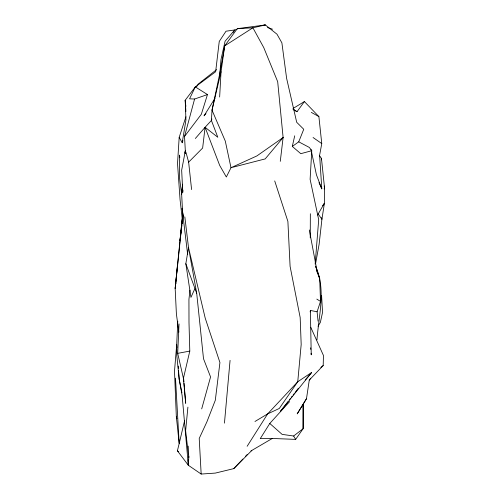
<?xml version="1.0" encoding="UTF-8"?>
<svg xmlns="http://www.w3.org/2000/svg" width="499" height="499" viewBox="0 0 499 499"><rect width="100%" height="100%" fill="white"/><g stroke="black" fill="none" stroke-linecap="round" stroke-linejoin="round"><path stroke-width="0.75" d="M310.253 237.817L310.347 213.74M303.467 403.435L303.124 428.685L295.645 439.388L272.286 438.459L260.26 438.633L269.784 423.464L289.645 401.583M306.48 398.72L297.248 413.802L306.48 398.72L309.274 380.095L323.196 365.549L323.446 355.488L310.734 327.225M177.775 321.188L176.702 344.503L174.507 371.169L176.322 416.503L179.191 443.53L177.401 450.803L188.323 465.261L201.166 474.05L215.312 473.096L233.769 468.623L251.82 450.447M184.48 388.733L185.697 403.335L183.42 378.367L177.694 353.354L179.035 323.895M188.865 456.205L188.323 465.261L182.141 395.557L179.178 379.19L176.871 356.255L176.702 344.503L176.92 347.585M219.647 97.024L221.045 71.725L224.706 45.858L237.274 28.674L265.349 24.95L276.995 34.213L281.885 42.845L286.619 78.355L296.693 122.274L303.741 129.278L298.733 141.828L292.308 146.438L300.797 153.68L311.769 150.71L310.11 179.316L318.693 219.722L315.156 264.133M185.934 116.797L179.185 137.331L177.525 163.566L180.058 199.575L182.21 218.668L175.174 288.516L176.397 313.99L178.854 332.141M182.921 190.032L182.777 192.333L181.661 170.178L185.335 150.873L184.511 136.483L194.591 99.027L207.472 94.561L201.334 114.252L184.511 136.483M185.191 153.174L185.335 150.873L185.135 153.199M185.179 153.162L185.335 150.873M321.35 159.848L321.45 158.351L319.591 155.844M219.672 75.91L220.97 59.693L225.068 41.249L234.811 29.94L237.044 29.341M182.509 184.206L181.655 194.286L182.777 215.668L175.174 288.516L177.588 263.859M315.636 263.397L319.098 244.391L321.924 219.248L324.4 203.28L324.493 187.481L321.45 158.351M224.45 423.14L230.07 360.365M319.547 280.051L319.691 278.523L315.549 266.054M182.622 184.387L181.655 194.286L179.628 178.698L179.509 155.102L179.84 157.378M187.911 407.128L185.622 430.693L188.797 457.739L188.198 446.106M182.21 218.668L179.971 240.755L181.879 225.436M315.574 266.335C326.24 289.769 318.655 315.48 316.977 339.913M189.969 290.168L188.934 299.406L188.996 322.51L189.795 351.09L183.42 378.367M211.875 118.987L211.414 120.471L205.089 127.295L202.644 148.022L188.641 162.156L191.591 189.576M280.276 161.345L283.114 137.531L277.687 81.699L263.746 47.567L252.893 27.788L237.274 28.674M182.073 223.901L182.36 221.606M182.646 219.311L182.933 217.009M310.147 311.931L310.384 310.447L317.096 311.788L318.063 321.156M179.185 137.331L182.21 142.758L185.94 120.053L185.21 100.237L195.315 86.895L215.643 71.744L219.248 41.448L226.01 31.212L234.811 29.94L233.158 32.472M194.791 288.821L190.942 297.385L185.834 263.721L188.51 247.598L184.83 216.872M292.969 108.532L304.396 101.571L318.892 116.591L321.761 143.581L319.616 155.276L321.805 188.847L318.98 182.634M324.157 188.996L324.493 187.481L324.175 185.984M292.308 146.438L294.716 135.809M221.045 71.725L212.019 110.154L211.414 120.471L217.807 137.269L205.089 127.295L195.34 138.497M184.605 420.582L179.191 443.53L175.492 378.186M201.696 408.893L210.566 376.957L203.511 358.762L196.712 293.306L188.51 247.598L205.208 318.119L219.928 362.555L215.306 400.26L206.904 421.83L199.22 438.453L201.166 474.05M317.096 311.788L320.508 301.408L319.691 278.523L316.522 270.651M182.21 142.758L182.933 140.612M175.392 284.779L175.941 283.363M196.625 86.782L198.14 84.15L216.603 69.617M317.557 215.038L324.4 203.28L322.635 205.675M318.013 326.24L320.358 322.398L322.535 312.411L321.587 295.389M215.019 98.241L204.047 115.837L205.981 113.547M247.136 446.287L267.632 413.908L297.753 381.741L311.682 372.441L280.282 411.569L287.917 401.732M293.007 109.318L297.024 111.707L304.396 101.571M309.305 380.063L310.715 378.242M289.345 399.886L290.299 398.657M291.254 397.429L292.208 396.2M293.163 394.971L294.117 393.736M295.071 392.507L298.408 388.203M305.251 379.939L311.682 372.441M233.769 468.623L242.838 459.08M245.508 456.273L247.111 454.589M320.82 367.42L323.196 365.549M269.784 423.464L282.11 434.373L293.637 436.007L303.124 428.685L302.874 405.107M254.97 421.487L267.632 413.908L279.315 408.45L297.753 381.741L301.184 344.485L300.173 317.539L290.094 266.397L287.892 221.425L274.712 180.937M250.966 450.934L272.286 438.459M177.694 353.354L189.795 351.09M261.57 25.58L265.349 24.95L252.893 27.788L224.706 45.858L219.785 73.472L212.019 110.154L225.292 141.086L230.993 167.708L226.334 176.995L219.703 165.456L205.089 127.295M194.591 99.027L189.558 98.827L195.315 86.895L207.472 94.561M267.433 27.52L272.56 29.216M298.733 141.828L309.318 147.436L311.769 150.71M311.32 112.387L318.892 116.591M316.815 299.107L320.508 301.408M293.412 109.412L297.024 111.707M313.066 137.512L321.761 143.581M177.401 450.803L178.63 451.738M318.175 214.021L321.924 219.248L321.612 217.739M293.637 436.007L295.645 439.388M321.805 188.847L316.416 174.731L311.644 152.451M185.834 263.721L196.712 293.306M186.008 152.438L188.641 162.156M176.322 416.503L176.92 418.748M311.008 149.482L311.326 150.966M181.917 392.782L179.178 379.19L178.573 370.707M317.027 270.969L309.318 229.97M183.389 216.772L182.098 208.376L187.674 254.658M185.379 101.771L185.21 100.237L185.391 103.256M185.715 104.84L185.884 106.374M310.652 347.847L310.783 349.394M311.108 353.267L311.239 354.82L310.384 310.447M183.582 377.974L183.9 381.816M184.031 383.351L184.349 387.199M178.243 366.085L178.405 368.399M185.485 104.759L185.896 111.539M188.098 459.816L188.323 465.261M283.114 137.531L265.194 158.907L230.993 167.708L256.898 155.919L283.114 137.531"/></g></svg>
